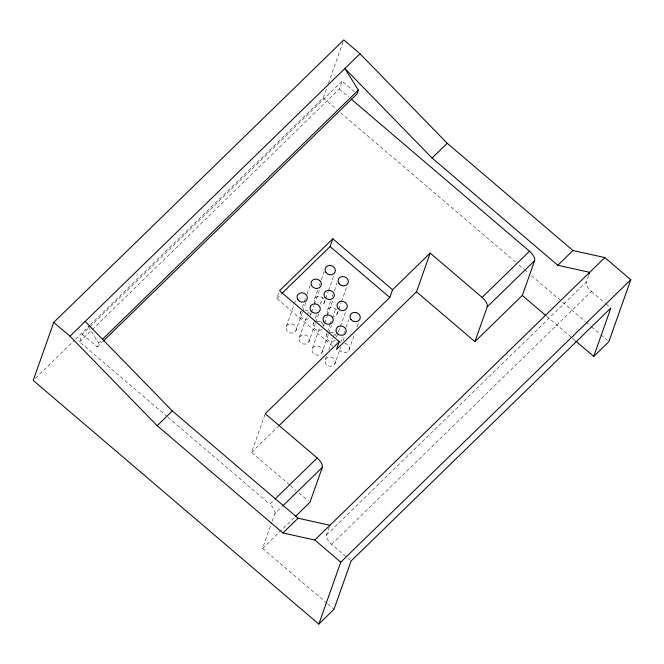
<?xml version="1.0" encoding="UTF-8"?>
<svg xmlns="http://www.w3.org/2000/svg" width="664" height="664" viewBox="0 0 664 664"><rect width="100%" height="100%" fill="white"/><g stroke="black" fill="none" stroke-linecap="round" stroke-linejoin="round"><path stroke-width="0.5" stroke-dasharray="3.32 2.49" d="M167.187 416.643L79.58 341.91L82.319 334.166L89.001 327.667M82.319 334.166L97.251 346.907L98.621 343.031L101.592 340.142M90.321 324.787L323.235 97.973L326.663 88.295M328.373 83.456L343.105 41.857M92.196 329.626L339.321 88.976L342.06 81.232L356.203 93.3M332.581 346.044L276.78 298.443L278.838 292.641M286.458 326.256L294.003 304.975M294.343 304.004L296.053 299.165M300.236 313.267L300.916 311.333M302.286 307.465L304.004 302.626M304.344 301.655L305.374 298.75M307.083 293.92L310.171 285.205M289.728 484.969L251.556 452.408L264.919 414.676M295.953 330.556A5.212 4.598 19.5 0 0 290.566 323.741A5.212 4.598 19.5 0 0 287.105 330.921A5.212 4.598 19.5 0 0 295.953 330.556L302.46 312.171M302.801 311.2L305.888 302.493M299.447 337.337L306.984 316.047M307.324 315.076L309.042 310.246M314.512 298.941L317.94 289.272M319.309 285.396L319.99 283.462M321.359 279.594L324.107 271.85M310.569 315.259L311.258 313.325M311.599 312.362L313.997 305.589M314.338 304.618L319.824 289.139M313.466 323.675L316.554 314.968M320.322 304.328L322.721 297.555M308.934 341.628A5.212 4.598 19.5 0 0 303.548 334.822A5.212 4.598 19.5 0 0 300.087 341.993A5.212 4.598 19.5 0 0 308.934 341.628L315.442 323.243M315.79 322.281L318.869 313.566M323.999 303.24L325.368 299.364M325.717 298.402L328.107 291.629M328.456 290.658L333.934 275.178M312.429 348.409L319.965 327.12M321.334 323.252L322.023 321.318M327.493 310.022L330.921 300.344M332.291 296.476L332.979 294.542M334.349 290.666L337.088 282.93M323.642 326.041L324.331 324.098M324.671 323.136L327.07 316.363M327.41 315.392L332.556 300.883M326.456 334.756L327.136 332.822M327.476 331.851L329.875 325.078M330.224 324.107L331.934 319.268M332.274 318.305L336.05 307.664M321.916 352.708A5.212 4.598 19.5 0 0 316.529 345.894A5.212 4.598 19.5 0 0 313.068 353.074A5.212 4.598 19.5 0 0 321.916 352.708L328.431 334.324M328.771 333.353L331.51 325.609M336.98 314.313L338.358 310.445M338.698 309.474L341.097 302.701M341.437 301.738L346.575 287.221M325.41 359.49L326.779 355.613M328.838 349.812L332.946 338.2M333.295 337.229L335.005 332.39M336.623 337.113L340.051 327.435M340.4 326.472L345.878 310.984M326.92 603.302L262.579 548.414L271.825 522.286M272.165 521.323L274.913 513.579L282.316 506.366M340.466 342.923L342.516 337.121M343.894 333.253L344.574 331.319M345.944 327.443L348.691 319.708M334.897 363.781A5.212 4.598 19.5 0 0 329.51 356.975A5.212 4.598 19.5 0 0 326.057 364.146A5.212 4.598 19.5 0 0 334.897 363.781L340.723 347.33M343.122 340.557L344.84 335.718M348.924 350.127L354.75 333.677M357.149 326.904L358.859 322.065M350.335 560.283L331.643 544.339A8.69 3.768 45.8 0 1 326.522 534.927L329.601 526.22M326.522 534.927L586.262 281.993L589.001 274.257M35.424 378.239L74.741 339.96M75.48 339.238L89.574 325.509M89.74 326.937L342.06 81.232M79.58 341.91L91.458 330.348M97.251 346.907L102.447 341.844M276.78 298.443L281.229 294.119M251.556 452.408L278.299 426.363M274.913 513.579A8.69 3.768 45.8 0 0 269.791 504.175L274.232 499.843M262.579 548.414L294.426 517.397M331.643 544.339L591.383 291.405A8.69 3.768 45.8 0 1 586.262 281.993M591.383 291.405L605.402 303.365M606.182 304.029L610.075 307.349M339.321 88.976L348.791 97.052M323.235 97.973L336.648 109.419M340.591 112.78L515.762 262.214M518.916 264.911L523.655 268.945M524.444 269.625L528.386 272.987M531.54 275.676L585.2 321.451M585.988 322.123L590.719 326.165M591.516 326.837L600.19 334.241M600.978 334.913L607.294 340.3M546.638 316.23L571.754 337.652M572.534 338.325L574.891 340.333M290.5 485.633L295.953 490.289M299.074 492.945L308.42 500.922M167.975 417.316L269.791 504.175M327.709 603.974L333.984 609.328M88.37 326.63L98.621 343.031M344.616 343.371A5.212 4.598 19.5 0 1 349.33 348.251A5.212 4.598 19.5 0 1 344.823 352.642A5.212 4.598 19.5 0 1 339.171 348.675M335.096 340.225A5.212 4.598 19.5 0 1 327.833 340.175A5.212 4.598 19.5 0 1 327.302 333.577M330.025 332.282A5.212 4.598 19.5 0 1 336.208 336.2M327.833 314.255A5.212 4.598 19.5 0 1 330.049 307.797A5.212 4.598 19.5 0 1 337.104 310.993A5.212 4.598 19.5 0 1 333.411 316.778M322.106 329.145A5.212 4.598 19.5 0 1 314.844 329.103A5.212 4.598 19.5 0 1 314.321 322.505M317.043 321.21A5.212 4.598 19.5 0 1 323.343 326.588M308.544 318.546A5.212 4.598 19.5 0 1 302.51 318.504L301.29 317.458A5.212 4.598 19.5 0 1 301.921 310.951M304.867 310.08A5.212 4.598 19.5 0 1 307.955 310.993L309.167 312.038A5.212 4.598 19.5 0 1 310.362 314.786M314.852 303.182A5.212 4.598 19.5 0 1 316.587 296.916A5.212 4.598 19.5 0 1 323.658 298.999A5.212 4.598 19.5 0 1 321.916 305.266"/><path stroke-width="1" d="M593.724 356.394L608.871 341.645L630.8 279.718L604.829 257.566L572.957 250.536L447.221 143.266L360.021 53.767L343.794 39.923L53.759 322.355L33.2 380.406L318.836 624.077L333.984 609.328L351.115 560.956L610.855 308.013L593.724 356.394L575.68 340.997M589.001 274.257L589.69 272.323L557.81 265.285L432.073 158.015L344.873 68.516L358.361 90.096L356.991 93.973L103.186 341.122M281.968 293.397L330.083 246.543L332.822 238.808L392.54 289.753L389.801 297.497L336.507 349.397L339.246 341.653L279.527 290.707L332.822 238.808M339.246 341.653L265.26 413.705L317.193 458.011A8.69 3.768 45.8 0 1 322.314 467.414L309.98 502.25L295.165 516.675M416.486 291.795L430.189 253.092L482.122 297.397A8.69 3.768 45.8 0 1 487.243 306.809L474.909 341.636L416.486 291.795L279.038 425.641M318.836 624.077L340.765 562.159L630.8 279.718M474.909 341.636L522.319 295.48L534.653 260.645A8.69 3.768 45.8 0 0 529.532 251.241L351.156 99.069M53.759 322.355L69.986 336.2L360.021 53.767M102.331 339.42L358.361 90.096M69.986 336.2L157.185 425.699L172.333 410.95L298.07 518.219L329.95 525.257M432.073 158.015L447.221 143.266M392.54 289.753L430.189 253.092M274.971 499.12L317.193 458.011M482.122 297.397L529.532 251.241M283.055 505.644L322.314 467.414M487.243 306.809L534.653 260.645M157.185 425.699L282.922 532.968L298.07 518.219M557.81 265.285L572.957 250.536M282.922 532.968L314.802 540.006L604.829 257.566M522.319 295.48L545.858 315.558M330.083 246.543L389.801 297.497M314.802 540.006L340.765 562.159M85.133 321.451L172.333 410.95M320.131 281.071L318.919 280.034A5.212 4.598 19.5 0 0 312.304 280.457A5.212 4.598 19.5 0 0 312.254 286.499L313.474 287.537A5.212 4.598 19.5 0 0 320.081 287.114A5.212 4.598 19.5 0 0 320.131 281.071M326.115 272.647A5.212 4.598 19.5 0 0 334.963 272.273A5.212 4.598 19.5 0 0 329.576 265.467A5.212 4.598 19.5 0 0 326.115 272.647M339.105 283.719A5.212 4.598 19.5 0 0 347.944 283.354A5.212 4.598 19.5 0 0 342.558 276.539A5.212 4.598 19.5 0 0 339.105 283.719M325.078 297.381A5.212 4.598 19.5 0 0 333.926 297.007A5.212 4.598 19.5 0 0 328.539 290.201A5.212 4.598 19.5 0 0 325.078 297.381M298.07 299.962A5.212 4.598 19.5 0 0 306.917 299.588A5.212 4.598 19.5 0 0 301.531 292.782A5.212 4.598 19.5 0 0 298.07 299.962M311.051 311.034A5.212 4.598 19.5 0 0 319.899 310.669A5.212 4.598 19.5 0 0 314.512 303.855A5.212 4.598 19.5 0 0 311.051 311.034M338.059 308.453A5.212 4.598 19.5 0 0 346.907 308.088A5.212 4.598 19.5 0 0 341.52 301.273A5.212 4.598 19.5 0 0 338.059 308.453M324.032 322.106A5.212 4.598 19.5 0 0 332.88 321.741A5.212 4.598 19.5 0 0 327.493 314.935A5.212 4.598 19.5 0 0 324.032 322.106M351.04 319.525A5.212 4.598 19.5 0 0 359.888 319.16A5.212 4.598 19.5 0 0 354.501 312.354A5.212 4.598 19.5 0 0 351.04 319.525M337.022 333.187A5.212 4.598 19.5 0 0 345.861 332.822A5.212 4.598 19.5 0 0 340.474 326.007A5.212 4.598 19.5 0 0 337.022 333.187"/></g></svg>
